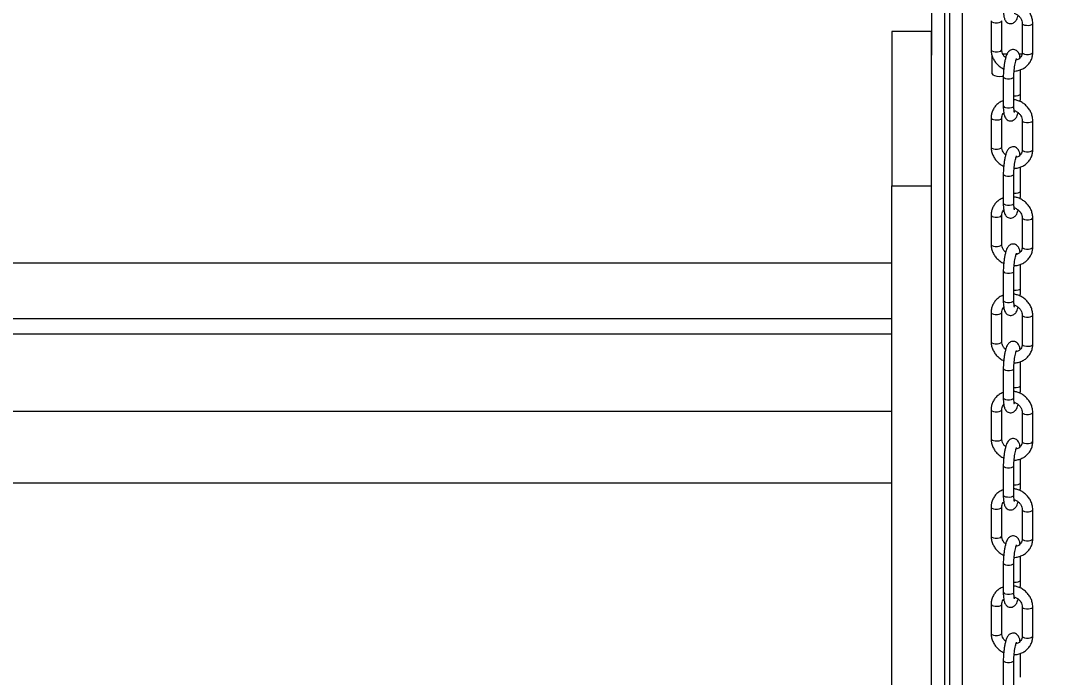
# Model space of a CAD drawing. Header units: millimetres. Extents: x -9110 to 8278, y -6387 to 5914.
# Drawn here: x -2524.1 to -2133, y -631.8 to -383.5 of the extents above; entities that cross this region are included whole.
import ezdxf

# ---------------------------------------------------------------- set-up
doc = ezdxf.new("R2010")
doc.units = ezdxf.units.MM
for name, color, linetype in [('DIKOM_ОБЪЕКТ', 7, 'Continuous'), ('DIKOM_РАЗМЕР_ЗОНА', 7, 'Continuous'), ('DIKOM_РАЗМЕР_ОБЪЕКТА', 7, 'Continuous')]:
    doc.layers.add(name, color=color, linetype=linetype)
doc.styles.add('style1', font='arial.ttf', dxfattribs={"width": 0.8})
doc.dimstyles.new('1-50', dxfattribs={"dimtxt": 300, "dimasz": 200, "dimexe": 100, "dimexo": 0, "dimgap": 100, "dimtad": 1, "dimtxsty": 'style1', "dimcen": 200, "dimclrd": 7, "dimclre": 7, "dimclrt": 7, "dimadec": 1, "dimazin": 2, "dimtfac": 1, "dimtmove": 0, "dimatfit": 2, "dimfxl": 0, "dimlwd": 25, "dimlwe": 18, "dimarcsym": 0})

# ---------------------------------------------------------------- blocks, each defined once
blk = doc.blocks.new('*D9')
at = {"layer": 'Defpoints', "color": 0, "transparency": 16777216}
for p in [(-2194.75, 3914.39), (-7206.95, -3406.45), (-367.75, -3406.45)]:
    blk.add_point(p, dxfattribs=at)
at = {"layer": 'DIKOM_РАЗМЕР_ОБЪЕКТА', "color": 7, "lineweight": 18, "transparency": 16777216}
for p, q in [((-2194.75, 3914.39), (-7306.95, 3914.39)), ((-367.75, -3406.45), (-7306.95, -3406.45))]:
    blk.add_line(p, q, dxfattribs=at)
at = {"layer": 'DIKOM_РАЗМЕР_ОБЪЕКТА', "color": 7, "lineweight": 25, "transparency": 16777216}
blk.add_line((-7206.95, 3714.39), (-7206.95, -3206.45), dxfattribs=at)
at = {"layer": 'DIKOM_РАЗМЕР_ОБЪЕКТА', "color": 7, "transparency": 16777216}
for points in [[(-7240.28, 3714.39), (-7173.61, 3714.39), (-7206.95, 3914.39)], [(-7240.28, -3206.45), (-7173.61, -3206.45), (-7206.95, -3406.45)]]:
    blk.add_solid(points, dxfattribs=at)
at = {"layer": 'DIKOM_РАЗМЕР_ОБЪЕКТА', "color": 7, "transparency": 16777216, "insert": (-7460.22, 292.26), "char_height": 300, "attachment_point": 5, "rotation": 90, "style": 'style1'}
blk.add_mtext('7300', dxfattribs=at)
blk = doc.blocks.new('*D10')
at = {"layer": 'Defpoints', "color": 0, "transparency": 16777216}
for p in [(-3851.31, 5914.39), (-8660.16, -5406.45), (-497.85, -5406.45)]:
    blk.add_point(p, dxfattribs=at)
at = {"layer": 'DIKOM_РАЗМЕР_ЗОНА', "color": 7, "lineweight": 18, "transparency": 16777216}
for p, q in [((-3851.31, 5914.39), (-8760.16, 5914.39)), ((-497.85, -5406.45), (-8760.16, -5406.45))]:
    blk.add_line(p, q, dxfattribs=at)
at = {"layer": 'DIKOM_РАЗМЕР_ЗОНА', "color": 7, "lineweight": 25, "transparency": 16777216}
blk.add_line((-8660.16, 5714.39), (-8660.16, -5206.45), dxfattribs=at)
at = {"layer": 'DIKOM_РАЗМЕР_ЗОНА', "color": 7, "transparency": 16777216}
for points in [[(-8693.49, 5714.39), (-8626.83, 5714.39), (-8660.16, 5914.39)], [(-8693.49, -5206.45), (-8626.83, -5206.45), (-8660.16, -5406.45)]]:
    blk.add_solid(points, dxfattribs=at)
at = {"layer": 'DIKOM_РАЗМЕР_ЗОНА', "color": 7, "transparency": 16777216, "insert": (-8913.43, 268.46), "char_height": 300, "attachment_point": 5, "rotation": 90, "style": 'style1'}
blk.add_mtext('11300', dxfattribs=at)
blk = doc.blocks.new('*D11')
at = {"layer": 'Defpoints', "color": 0, "transparency": 16777216}
for p in [(-6509.94, 303.97), (6278.2, -1263.03), (6278.2, -4309.96)]:
    blk.add_point(p, dxfattribs=at)
at = {"layer": 'DIKOM_РАЗМЕР_ОБЪЕКТА', "color": 7, "lineweight": 18, "transparency": 16777216}
for p, q in [((-6509.94, 303.97), (-6509.94, -4409.96)), ((6278.2, -1263.03), (6278.2, -4409.96))]:
    blk.add_line(p, q, dxfattribs=at)
at = {"layer": 'DIKOM_РАЗМЕР_ОБЪЕКТА', "color": 7, "lineweight": 25, "transparency": 16777216}
blk.add_line((-6309.94, -4309.96), (6078.2, -4309.96), dxfattribs=at)
at = {"layer": 'DIKOM_РАЗМЕР_ОБЪЕКТА', "color": 7, "transparency": 16777216}
for points in [[(-6309.94, -4276.63), (-6309.94, -4343.29), (-6509.94, -4309.96)], [(6078.2, -4276.63), (6078.2, -4343.29), (6278.2, -4309.96)]]:
    blk.add_solid(points, dxfattribs=at)
at = {"layer": 'DIKOM_РАЗМЕР_ОБЪЕКТА', "color": 7, "transparency": 16777216, "insert": (-27.26, -4056.79), "char_height": 300, "attachment_point": 5, "style": 'style1'}
blk.add_mtext('12800', dxfattribs=at)

msp = doc.modelspace()

# ---------------------------------------------------------------- linework, layer by layer
at = {"layer": 'DIKOM_ОБЪЕКТ', "color": 7, "linetype": 'Continuous', "lineweight": 15}
for p, q in [((-2173.084, 1853.969), (-2173.084, -1346.032)), ((-2168.084, -1346.032), (-2168.084, 1853.969)), ((-2179.816, 3.968), (-2179.816, -396.52)), ((-2174.816, -1746.032), (-2174.816, 3.968)), ((-2157.294, -383.452), (-2157.294, -394.488)), ((-2153.294, -394.488), (-2153.294, -383.452)), ((-2145.562, -384.442), (-2145.562, -395.478)), ((-2141.562, -395.478), (-2141.562, -384.442)), ((-2179.816, -387.482), (-2194.816, -387.482)), ((-2194.816, -387.482), (-2194.816, -445.853)), ((-2179.816, -445.853), (-2179.816, -387.482)), ((-2153.339, -394.653), (-2153.294, -394.488)), ((-2156.984, -396.498), (-2156.984, -403.457)), ((-2153.084, -396.032), (-2151.284, -396.032)), ((-2146.691, -396.032), (-2145.606, -396.032)), ((-2146.167, -411.073), (-2146.167, -401.997)), ((-2152.689, -404.644), (-2152.689, -415.68)), ((-2148.688, -415.68), (-2148.688, -404.644)), ((-2157.294, -420.239), (-2157.294, -431.275)), ((-2153.294, -431.275), (-2153.294, -420.239)), ((-2145.562, -421.229), (-2145.562, -432.265)), ((-2141.562, -432.265), (-2141.562, -421.229)), ((-2153.339, -431.44), (-2153.294, -431.275)), ((-2152.689, -441.431), (-2152.689, -452.467)), ((-2148.688, -452.467), (-2148.688, -441.431)), ((-2146.167, -447.86), (-2146.167, -438.784)), ((-2194.816, -445.853), (-2179.816, -445.853)), ((-2194.816, -849.617), (-2194.816, -445.853)), ((-2179.816, -849.617), (-2179.816, -445.853)), ((-2157.294, -457.026), (-2157.294, -468.062)), ((-2153.294, -468.062), (-2153.294, -457.026)), ((-2145.562, -458.016), (-2145.562, -469.052)), ((-2141.562, -469.052), (-2141.562, -458.016)), ((-2153.339, -468.227), (-2153.294, -468.062)), ((-2857.125, -475.032), (-2194.816, -475.032)), ((-2146.167, -484.647), (-2146.167, -475.57)), ((-2152.689, -478.218), (-2152.689, -489.254)), ((-2148.688, -489.254), (-2148.688, -478.218)), ((-2846.015, -496.032), (-2194.816, -496.032)), ((-2157.294, -493.812), (-2157.294, -504.848)), ((-2153.294, -504.848), (-2153.294, -493.812)), ((-2145.562, -494.802), (-2145.562, -505.838)), ((-2141.562, -505.838), (-2141.562, -494.802)), ((-2194.816, -502.032), (-2821.248, -502.032)), ((-2153.339, -505.013), (-2153.294, -504.848)), ((-2152.689, -515.004), (-2152.689, -526.04)), ((-2148.688, -526.04), (-2148.688, -515.004)), ((-2146.167, -521.433), (-2146.167, -512.357)), ((-2194.816, -531.249), (-2827.248, -531.249)), ((-2157.294, -530.599), (-2157.294, -541.635)), ((-2153.294, -541.635), (-2153.294, -530.599)), ((-2145.562, -531.589), (-2145.562, -542.625)), ((-2141.562, -542.625), (-2141.562, -531.589)), ((-2153.339, -541.8), (-2153.294, -541.635)), ((-2146.167, -558.22), (-2146.167, -549.144)), ((-2152.689, -551.791), (-2152.689, -562.827)), ((-2148.688, -562.827), (-2148.688, -551.791)), ((-2827.248, -558.249), (-2194.816, -558.249)), ((-2157.294, -567.386), (-2157.294, -578.422)), ((-2153.294, -578.422), (-2153.294, -567.386)), ((-2145.562, -568.376), (-2145.562, -579.412)), ((-2141.562, -579.412), (-2141.562, -568.376)), ((-2153.339, -578.587), (-2153.294, -578.422)), ((-2146.167, -595.007), (-2146.167, -585.93)), ((-2152.689, -588.578), (-2152.689, -599.614)), ((-2148.688, -599.614), (-2148.688, -588.578)), ((-2157.294, -604.173), (-2157.294, -615.209)), ((-2153.294, -615.209), (-2153.294, -604.173)), ((-2145.562, -605.163), (-2145.562, -616.199)), ((-2141.562, -616.199), (-2141.562, -605.163)), ((-2153.339, -615.374), (-2153.294, -615.209)), ((-2152.689, -625.364), (-2152.689, -636.4)), ((-2148.688, -636.4), (-2148.688, -625.364)), ((-2146.167, -631.793), (-2146.167, -622.717))]:
    msp.add_line(p, q, dxfattribs=at)
at = {"layer": 'DIKOM_ОБЪЕКТ', "color": 7, "linetype": 'Continuous', "lineweight": 15, "flags": 128}
for points in [[(-2157.294, -383.452), (-2157.262, -383.594), (-2156.974, -383.879), (-2156.43, -384.099), (-2155.714, -384.22), (-2154.934, -384.225), (-2154.209, -384.112), (-2153.649, -383.899), (-2153.339, -383.617), (-2153.294, -383.462)], [(-2145.562, -384.449), (-2145.529, -384.584), (-2145.242, -384.869), (-2144.698, -385.089), (-2143.982, -385.21), (-2143.202, -385.215), (-2142.476, -385.102), (-2141.916, -384.889), (-2141.607, -384.607), (-2141.562, -384.443)], [(-2157.294, -394.488), (-2157.262, -394.63), (-2156.974, -394.915), (-2156.43, -395.135), (-2155.714, -395.256), (-2154.934, -395.261), (-2154.209, -395.148), (-2153.649, -394.935), (-2153.339, -394.653)], [(-2145.562, -395.478), (-2145.529, -395.62), (-2145.242, -395.905), (-2144.698, -396.125), (-2143.982, -396.246), (-2143.202, -396.251), (-2142.476, -396.138), (-2141.916, -395.925), (-2141.607, -395.643), (-2141.562, -395.478)], [(-2156.984, -403.457), (-2156.959, -403.593), (-2156.647, -403.945), (-2156.015, -404.238), (-2155.138, -404.437), (-2154.121, -404.517), (-2153.088, -404.47), (-2152.657, -404.409)], [(-2152.689, -404.644), (-2152.656, -404.786), (-2152.368, -405.071), (-2151.825, -405.291), (-2151.109, -405.412)], [(-2151.109, -405.412), (-2150.328, -405.417), (-2149.603, -405.304), (-2149.043, -405.091), (-2148.733, -404.809), (-2148.688, -404.643)], [(-2148.688, -411.831), (-2148.588, -411.841), (-2147.807, -411.846), (-2147.082, -411.733), (-2146.522, -411.519), (-2146.212, -411.238), (-2146.167, -411.073)], [(-2152.689, -415.68), (-2152.656, -415.822), (-2152.368, -416.107), (-2151.825, -416.327), (-2151.109, -416.448), (-2150.328, -416.453), (-2149.603, -416.34), (-2149.043, -416.127), (-2148.733, -415.845), (-2148.688, -415.68)], [(-2157.294, -420.239), (-2157.262, -420.381), (-2156.974, -420.665), (-2156.43, -420.885), (-2155.714, -421.007), (-2154.934, -421.012), (-2154.209, -420.899), (-2153.649, -420.685), (-2153.339, -420.404), (-2153.294, -420.249)], [(-2145.562, -421.235), (-2145.529, -421.37), (-2145.242, -421.655), (-2144.698, -421.875), (-2143.982, -421.997), (-2143.202, -422.002), (-2142.476, -421.889), (-2141.916, -421.675), (-2141.607, -421.394), (-2141.562, -421.229)], [(-2157.294, -431.275), (-2157.262, -431.417), (-2156.974, -431.701), (-2156.43, -431.921), (-2155.714, -432.043), (-2154.934, -432.048), (-2154.209, -431.935), (-2153.649, -431.721), (-2153.339, -431.44)], [(-2145.562, -432.265), (-2145.529, -432.406), (-2145.242, -432.691), (-2144.698, -432.911), (-2143.982, -433.033), (-2143.202, -433.038), (-2142.476, -432.925), (-2141.916, -432.711), (-2141.607, -432.43), (-2141.562, -432.265)], [(-2152.689, -441.431), (-2152.656, -441.572), (-2152.368, -441.857), (-2151.825, -442.077), (-2151.109, -442.199)], [(-2151.109, -442.199), (-2150.328, -442.204), (-2149.603, -442.091), (-2149.043, -441.877), (-2148.733, -441.596), (-2148.688, -441.43)], [(-2148.688, -448.618), (-2148.588, -448.628), (-2147.807, -448.632), (-2147.082, -448.519), (-2146.522, -448.306), (-2146.212, -448.025), (-2146.167, -447.86)], [(-2152.689, -452.467), (-2152.656, -452.608), (-2152.368, -452.893), (-2151.825, -453.113), (-2151.109, -453.235), (-2150.328, -453.24), (-2149.603, -453.127), (-2149.043, -452.913), (-2148.733, -452.632), (-2148.688, -452.467)], [(-2157.294, -457.026), (-2157.262, -457.167), (-2156.974, -457.452), (-2156.43, -457.672), (-2155.714, -457.794), (-2154.934, -457.798), (-2154.209, -457.685), (-2153.649, -457.472), (-2153.339, -457.191), (-2153.294, -457.036)], [(-2145.562, -458.022), (-2145.529, -458.157), (-2145.242, -458.442), (-2144.698, -458.662), (-2143.982, -458.784), (-2143.202, -458.788), (-2142.476, -458.675), (-2141.916, -458.462), (-2141.607, -458.181), (-2141.562, -458.016)], [(-2157.294, -468.062), (-2157.262, -468.203), (-2156.974, -468.488), (-2156.43, -468.708), (-2155.714, -468.83), (-2154.934, -468.834), (-2154.209, -468.721), (-2153.649, -468.508), (-2153.339, -468.227)], [(-2145.562, -469.052), (-2145.529, -469.193), (-2145.242, -469.478), (-2144.698, -469.698), (-2143.982, -469.82), (-2143.202, -469.824), (-2142.476, -469.711), (-2141.916, -469.498), (-2141.607, -469.217), (-2141.562, -469.052)], [(-2152.689, -478.217), (-2152.656, -478.359), (-2152.368, -478.644), (-2151.825, -478.864), (-2151.109, -478.986)], [(-2151.109, -478.986), (-2150.328, -478.99), (-2149.603, -478.877), (-2149.043, -478.664), (-2148.733, -478.383), (-2148.688, -478.216)], [(-2148.688, -485.405), (-2148.588, -485.414), (-2147.807, -485.419), (-2147.082, -485.306), (-2146.522, -485.093), (-2146.212, -484.811), (-2146.167, -484.647)], [(-2152.689, -489.254), (-2152.656, -489.395), (-2152.368, -489.68), (-2151.825, -489.9), (-2151.109, -490.022), (-2150.328, -490.026), (-2149.603, -489.913), (-2149.043, -489.7), (-2148.733, -489.419), (-2148.688, -489.254)], [(-2157.294, -493.813), (-2157.262, -493.954), (-2156.974, -494.239), (-2156.43, -494.459), (-2155.714, -494.58), (-2154.934, -494.585), (-2154.209, -494.472), (-2153.649, -494.259), (-2153.339, -493.977), (-2153.294, -493.822)], [(-2145.562, -494.809), (-2145.529, -494.944), (-2145.242, -495.229), (-2144.698, -495.449), (-2143.982, -495.57), (-2143.202, -495.575), (-2142.476, -495.462), (-2141.916, -495.249), (-2141.607, -494.967), (-2141.562, -494.803)], [(-2157.294, -504.848), (-2157.262, -504.99), (-2156.974, -505.275), (-2156.43, -505.495), (-2155.714, -505.616), (-2154.934, -505.621), (-2154.209, -505.508), (-2153.649, -505.295), (-2153.339, -505.013)], [(-2145.562, -505.838), (-2145.529, -505.98), (-2145.242, -506.265), (-2144.698, -506.485), (-2143.982, -506.606), (-2143.202, -506.611), (-2142.476, -506.498), (-2141.916, -506.285), (-2141.607, -506.003), (-2141.562, -505.838)], [(-2152.689, -515.004), (-2152.656, -515.146), (-2152.368, -515.431), (-2151.825, -515.651), (-2151.109, -515.772)], [(-2151.109, -515.772), (-2150.328, -515.777), (-2149.603, -515.664), (-2149.043, -515.451), (-2148.733, -515.169), (-2148.688, -515.003)], [(-2148.688, -522.191), (-2148.588, -522.201), (-2147.807, -522.206), (-2147.082, -522.093), (-2146.522, -521.879), (-2146.212, -521.598), (-2146.167, -521.433)], [(-2152.689, -526.04), (-2152.656, -526.182), (-2152.368, -526.467), (-2151.825, -526.687), (-2151.109, -526.808), (-2150.328, -526.813), (-2149.603, -526.7), (-2149.043, -526.487), (-2148.733, -526.205), (-2148.688, -526.04)], [(-2157.294, -530.599), (-2157.262, -530.741), (-2156.974, -531.025), (-2156.43, -531.245), (-2155.714, -531.367), (-2154.934, -531.372), (-2154.209, -531.259), (-2153.649, -531.045), (-2153.339, -530.764), (-2153.294, -530.609)], [(-2145.562, -531.595), (-2145.529, -531.731), (-2145.242, -532.015), (-2144.698, -532.235), (-2143.982, -532.357), (-2143.202, -532.362), (-2142.476, -532.249), (-2141.916, -532.035), (-2141.607, -531.754), (-2141.562, -531.589)], [(-2157.294, -541.635), (-2157.262, -541.777), (-2156.974, -542.061), (-2156.43, -542.281), (-2155.714, -542.403), (-2154.934, -542.408), (-2154.209, -542.295), (-2153.649, -542.081), (-2153.339, -541.8)], [(-2145.562, -542.625), (-2145.529, -542.767), (-2145.242, -543.051), (-2144.698, -543.271), (-2143.982, -543.393), (-2143.202, -543.398), (-2142.476, -543.285), (-2141.916, -543.071), (-2141.607, -542.79), (-2141.562, -542.625)], [(-2152.689, -551.791), (-2152.656, -551.933), (-2152.368, -552.217), (-2151.825, -552.437), (-2151.109, -552.559)], [(-2151.109, -552.559), (-2150.328, -552.564), (-2149.603, -552.451), (-2149.043, -552.237), (-2148.733, -551.956), (-2148.688, -551.79)], [(-2148.688, -558.978), (-2148.588, -558.988), (-2147.807, -558.992), (-2147.082, -558.88), (-2146.522, -558.666), (-2146.212, -558.385), (-2146.167, -558.22)], [(-2152.689, -562.827), (-2152.656, -562.969), (-2152.368, -563.253), (-2151.825, -563.473), (-2151.109, -563.595), (-2150.328, -563.6), (-2149.603, -563.487), (-2149.043, -563.273), (-2148.733, -562.992), (-2148.688, -562.827)], [(-2157.294, -567.386), (-2157.262, -567.527), (-2156.974, -567.812), (-2156.43, -568.032), (-2155.714, -568.154), (-2154.934, -568.158), (-2154.209, -568.045), (-2153.649, -567.832), (-2153.339, -567.551), (-2153.294, -567.396)], [(-2145.562, -568.382), (-2145.529, -568.517), (-2145.242, -568.802), (-2144.698, -569.022), (-2143.982, -569.144), (-2143.202, -569.148), (-2142.476, -569.035), (-2141.916, -568.822), (-2141.607, -568.541), (-2141.562, -568.376)], [(-2157.294, -578.422), (-2157.262, -578.563), (-2156.974, -578.848), (-2156.43, -579.068), (-2155.714, -579.19), (-2154.934, -579.194), (-2154.209, -579.081), (-2153.649, -578.868), (-2153.339, -578.587)], [(-2145.562, -579.412), (-2145.529, -579.553), (-2145.242, -579.838), (-2144.698, -580.058), (-2143.982, -580.18), (-2143.202, -580.184), (-2142.476, -580.071), (-2141.916, -579.858), (-2141.607, -579.577), (-2141.562, -579.412)], [(-2152.689, -588.577), (-2152.656, -588.719), (-2152.368, -589.004), (-2151.825, -589.224), (-2151.109, -589.346)], [(-2151.109, -589.346), (-2150.328, -589.35), (-2149.603, -589.237), (-2149.043, -589.024), (-2148.733, -588.743), (-2148.688, -588.577)], [(-2148.688, -595.765), (-2148.588, -595.774), (-2147.807, -595.779), (-2147.082, -595.666), (-2146.522, -595.453), (-2146.212, -595.172), (-2146.167, -595.007)], [(-2152.689, -599.614), (-2152.656, -599.755), (-2152.368, -600.04), (-2151.825, -600.26), (-2151.109, -600.382), (-2150.328, -600.386), (-2149.603, -600.273), (-2149.043, -600.06), (-2148.733, -599.779), (-2148.688, -599.614)], [(-2157.294, -604.173), (-2157.262, -604.314), (-2156.974, -604.599), (-2156.43, -604.819), (-2155.714, -604.94), (-2154.934, -604.945), (-2154.209, -604.832), (-2153.649, -604.619), (-2153.339, -604.338), (-2153.294, -604.182)], [(-2145.562, -605.169), (-2145.529, -605.304), (-2145.242, -605.589), (-2144.698, -605.809), (-2143.982, -605.93), (-2143.202, -605.935), (-2142.476, -605.822), (-2141.916, -605.609), (-2141.607, -605.327), (-2141.562, -605.163)], [(-2157.294, -615.209), (-2157.262, -615.35), (-2156.974, -615.635), (-2156.43, -615.855), (-2155.714, -615.976), (-2154.934, -615.981), (-2154.209, -615.868), (-2153.649, -615.655), (-2153.339, -615.374)], [(-2145.562, -616.199), (-2145.529, -616.34), (-2145.242, -616.625), (-2144.698, -616.845), (-2143.982, -616.966), (-2143.202, -616.971), (-2142.476, -616.858), (-2141.916, -616.645), (-2141.607, -616.364), (-2141.562, -616.199)], [(-2152.689, -625.364), (-2152.656, -625.506), (-2152.368, -625.791), (-2151.825, -626.011), (-2151.109, -626.132)], [(-2151.109, -626.132), (-2150.328, -626.137), (-2149.603, -626.024), (-2149.043, -625.811), (-2148.733, -625.529), (-2148.688, -625.363)]]:
    msp.add_lwpolyline(points, dxfattribs=at)
at = {"layer": 'DIKOM_ОБЪЕКТ', "color": 7, "linetype": 'Continuous', "lineweight": 15}
for points, knots in [([(-2152.689, -378.894), (-2152.687, -379.13), (-2152.681, -379.827), (-2152.613, -380.899), (-2152.443, -382.059), (-2152.19, -382.938), (-2151.751, -383.687), (-2151.198, -384.214), (-2150.477, -384.547), (-2149.67, -384.604), (-2148.938, -384.387), (-2148.369, -384.002), (-2147.941, -383.528), (-2147.578, -382.923), (-2147.295, -382.278), (-2147.137, -381.715), (-2147.076, -381.499)], [0, 0, 0, 0, 0.0511991, 0.1511701, 0.2551535, 0.3725125, 0.4398037, 0.4978012, 0.5566978, 0.6164465, 0.6741854, 0.7273052, 0.7829545, 0.8492763, 0.9423729, 1, 1, 1, 1]), ([(-2141.562, -384.442), (-2141.574, -384.137), (-2141.604, -383.333), (-2141.914, -382.041), (-2142.547, -380.636), (-2143.455, -379.356), (-2144.6, -378.251), (-2145.942, -377.376), (-2147.324, -376.77), (-2148.268, -376.603), (-2148.688, -376.529)], [0, 0, 0, 0, 0.0814883, 0.2145454, 0.3482083, 0.4827276, 0.6180518, 0.7540225, 0.8904674, 1, 1, 1, 1]), ([(-2148.596, -380.63), (-2148.584, -380.632), (-2148.217, -380.706), (-2147.539, -381.091), (-2146.673, -381.764), (-2146.03, -382.622), (-2145.632, -383.545), (-2145.585, -384.148), (-2145.562, -384.442)], [0, 0, 0, 0, 0.0071447, 0.2083791, 0.4083809, 0.6080314, 0.8083635, 1, 1, 1, 1]), ([(-2157.294, -394.488), (-2157.282, -394.794), (-2157.252, -395.597), (-2156.942, -396.89), (-2156.308, -398.294), (-2155.403, -399.579), (-2154.25, -400.665), (-2153.269, -401.372), (-2152.654, -401.619), (-2152.532, -401.668)], [0, 0, 0, 0, 0.1034991, 0.2724588, 0.4422012, 0.6130312, 0.7848833, 0.9575588, 1, 1, 1, 1]), ([(-2151.78, -397.432), (-2151.906, -397.336), (-2152.324, -397.02), (-2152.82, -396.303), (-2153.226, -395.387), (-2153.272, -394.784), (-2153.294, -394.488)], [0, 0, 0, 0, 0.127462, 0.4219126, 0.7173686, 1, 1, 1, 1]), ([(-2146.344, -397.475), (-2146.369, -397.296), (-2146.451, -396.683), (-2146.669, -395.997), (-2147.104, -395.243), (-2147.659, -394.717), (-2148.379, -394.383), (-2149.187, -394.327), (-2149.918, -394.544), (-2150.487, -394.929), (-2150.914, -395.403), (-2151.28, -396.004), (-2151.611, -396.799), (-2151.933, -397.887), (-2152.212, -399.193), (-2152.433, -400.631), (-2152.589, -402.104), (-2152.674, -403.465), (-2152.684, -404.286), (-2152.689, -404.644)], [0, 0, 0, 0, 0.0370185, 0.126519, 0.1778364, 0.2220518, 0.2669796, 0.3125338, 0.3565663, 0.3970907, 0.4395299, 0.4900985, 0.5610893, 0.6378499, 0.717997, 0.7939587, 0.8684638, 0.9426268, 1, 1, 1, 1]), ([(-2148.688, -404.644), (-2148.687, -404.438), (-2148.682, -403.84), (-2148.627, -402.769), (-2148.507, -401.484), (-2148.334, -400.259), (-2148.127, -399.188), (-2147.911, -398.385), (-2147.756, -397.932), (-2147.65, -397.748), (-2147.674, -397.78), (-2147.677, -397.785)], [0, 0, 0, 0, 0.0749025, 0.2172313, 0.360879, 0.5045803, 0.6463809, 0.7839325, 0.8937973, 0.9849872, 1, 1, 1, 1]), ([(-2148.592, -402.493), (-2148.486, -402.496), (-2147.853, -402.518), (-2146.721, -402.258), (-2145.281, -401.705), (-2144.013, -400.852), (-2142.968, -399.772), (-2142.187, -398.504), (-2141.705, -397.125), (-2141.567, -396.093), (-2141.563, -395.55), (-2141.562, -395.478)], [0, 0, 0, 0, 0.0279983, 0.1673502, 0.306142, 0.444008, 0.5808306, 0.7166261, 0.8517649, 0.980558, 1, 1, 1, 1]), ([(-2145.562, -395.478), (-2145.567, -395.613), (-2145.585, -396.067), (-2145.807, -396.793), (-2146.345, -397.557), (-2147.053, -398.122), (-2147.649, -398.293), (-2147.896, -398.365)], [0, 0, 0, 0, 0.0992828, 0.3361615, 0.5794512, 0.825534, 1, 1, 1, 1]), ([(-2152.689, -413.72), (-2152.981, -413.826), (-2153.755, -414.106), (-2154.84, -414.872), (-2155.889, -415.943), (-2156.669, -417.214), (-2157.151, -418.592), (-2157.289, -419.625), (-2157.293, -420.168), (-2157.294, -420.239)], [0, 0, 0, 0, 0.1076264, 0.2849391, 0.4608939, 0.6355444, 0.8093521, 0.9749951, 1, 1, 1, 1]), ([(-2141.562, -421.229), (-2141.574, -420.924), (-2141.604, -420.12), (-2141.914, -418.828), (-2142.547, -417.422), (-2143.455, -416.143), (-2144.6, -415.037), (-2145.942, -414.163), (-2147.324, -413.556), (-2148.268, -413.39), (-2148.688, -413.316)], [0, 0, 0, 0, 0.0814883, 0.2145454, 0.3482084, 0.4827267, 0.6180518, 0.7540225, 0.8904674, 1, 1, 1, 1]), ([(-2146.324, -414.05), (-2146.308, -413.903), (-2146.238, -413.275), (-2146.184, -412.251), (-2146.172, -411.431), (-2146.167, -411.073)], [0, 0, 0, 0, 0.1462674, 0.6276513, 1, 1, 1, 1]), ([(-2153.294, -420.239), (-2153.289, -420.105), (-2153.27, -419.651), (-2153.068, -418.938), (-2152.694, -418.471), (-2152.512, -418.242)], [0, 0, 0, 0, 0.1765925, 0.5979247, 1, 1, 1, 1]), ([(-2152.689, -415.68), (-2152.687, -415.916), (-2152.681, -416.614), (-2152.613, -417.686), (-2152.443, -418.845), (-2152.19, -419.724), (-2151.751, -420.474), (-2151.198, -421.001), (-2150.477, -421.334), (-2149.67, -421.391), (-2148.938, -421.174), (-2148.369, -420.788), (-2147.941, -420.315), (-2147.578, -419.71), (-2147.295, -419.065), (-2147.137, -418.501), (-2147.076, -418.286)], [0, 0, 0, 0, 0.0511991, 0.1511701, 0.2551535, 0.3725126, 0.4398037, 0.4978012, 0.5566978, 0.6164465, 0.6741851, 0.7273052, 0.7829545, 0.8492763, 0.9423729, 1, 1, 1, 1]), ([(-2148.46, -418.173), (-2148.459, -418.174), (-2148.444, -418.203), (-2148.498, -418.071), (-2148.563, -417.736), (-2148.644, -417.094), (-2148.683, -416.369), (-2148.687, -415.853), (-2148.688, -415.68)], [0, 0, 0, 0, 0.0094168, 0.1656486, 0.3651264, 0.6008843, 0.8659287, 1, 1, 1, 1]), ([(-2148.596, -417.416), (-2148.584, -417.419), (-2148.217, -417.492), (-2147.539, -417.877), (-2146.673, -418.55), (-2146.03, -419.408), (-2145.632, -420.331), (-2145.585, -420.934), (-2145.562, -421.229)], [0, 0, 0, 0, 0.0071447, 0.2083791, 0.4083809, 0.6080314, 0.8083635, 1, 1, 1, 1]), ([(-2157.294, -431.275), (-2157.282, -431.58), (-2157.252, -432.384), (-2156.942, -433.676), (-2156.308, -435.081), (-2155.403, -436.365), (-2154.25, -437.452), (-2153.269, -438.159), (-2152.654, -438.406), (-2152.532, -438.454)], [0, 0, 0, 0, 0.1034856, 0.2724595, 0.4422026, 0.6130328, 0.7848863, 0.9575606, 1, 1, 1, 1]), ([(-2151.78, -434.219), (-2151.906, -434.123), (-2152.324, -433.807), (-2152.82, -433.09), (-2153.226, -432.174), (-2153.272, -431.57), (-2153.294, -431.275)], [0, 0, 0, 0, 0.1274618, 0.4219135, 0.717369, 1, 1, 1, 1]), ([(-2146.344, -434.262), (-2146.369, -434.083), (-2146.451, -433.47), (-2146.669, -432.784), (-2147.104, -432.03), (-2147.659, -431.503), (-2148.379, -431.17), (-2149.186, -431.114), (-2149.918, -431.33), (-2150.487, -431.716), (-2150.914, -432.19), (-2151.28, -432.791), (-2151.611, -433.586), (-2151.933, -434.673), (-2152.212, -435.979), (-2152.433, -437.418), (-2152.589, -438.89), (-2152.674, -440.252), (-2152.684, -441.073), (-2152.689, -441.431)], [0, 0, 0, 0, 0.037019, 0.1265192, 0.1778366, 0.2220524, 0.26698, 0.3125454, 0.356566, 0.3970904, 0.4395296, 0.4900985, 0.561089, 0.6378497, 0.7179972, 0.7939586, 0.8684633, 0.9426264, 1, 1, 1, 1]), ([(-2148.592, -439.28), (-2148.486, -439.283), (-2147.853, -439.305), (-2146.721, -439.044), (-2145.281, -438.492), (-2144.013, -437.639), (-2142.968, -436.559), (-2142.187, -435.291), (-2141.705, -433.912), (-2141.567, -432.879), (-2141.563, -432.336), (-2141.562, -432.265)], [0, 0, 0, 0, 0.0279983, 0.1673504, 0.3061425, 0.4440202, 0.5808298, 0.7166253, 0.8517655, 0.980558, 1, 1, 1, 1]), ([(-2145.562, -432.265), (-2145.567, -432.399), (-2145.585, -432.853), (-2145.807, -433.58), (-2146.345, -434.344), (-2147.053, -434.908), (-2147.649, -435.08), (-2147.896, -435.151)], [0, 0, 0, 0, 0.0992828, 0.3361627, 0.5794523, 0.8255344, 1, 1, 1, 1]), ([(-2148.688, -441.431), (-2148.687, -441.225), (-2148.682, -440.627), (-2148.627, -439.555), (-2148.507, -438.271), (-2148.334, -437.045), (-2148.127, -435.974), (-2147.911, -435.172), (-2147.756, -434.719), (-2147.65, -434.535), (-2147.674, -434.567), (-2147.677, -434.572)], [0, 0, 0, 0, 0.0749018, 0.2172314, 0.3608792, 0.5045813, 0.6463806, 0.7839322, 0.8937974, 0.9849872, 1, 1, 1, 1]), ([(-2146.324, -450.837), (-2146.308, -450.69), (-2146.238, -450.061), (-2146.184, -449.038), (-2146.172, -448.218), (-2146.167, -447.86)], [0, 0, 0, 0, 0.1462701, 0.6276552, 1, 1, 1, 1]), ([(-2152.689, -450.507), (-2152.981, -450.613), (-2153.755, -450.892), (-2154.839, -451.659), (-2155.889, -452.73), (-2156.669, -454.001), (-2157.151, -455.379), (-2157.289, -456.411), (-2157.293, -456.955), (-2157.294, -457.026)], [0, 0, 0, 0, 0.1076118, 0.2849404, 0.4608942, 0.6355444, 0.8093517, 0.9749951, 1, 1, 1, 1]), ([(-2152.689, -452.467), (-2152.687, -452.703), (-2152.681, -453.4), (-2152.613, -454.472), (-2152.443, -455.632), (-2152.19, -456.511), (-2151.751, -457.26), (-2151.198, -457.788), (-2150.477, -458.121), (-2149.67, -458.177), (-2148.938, -457.961), (-2148.369, -457.575), (-2147.942, -457.102), (-2147.578, -456.496), (-2147.296, -455.852), (-2147.137, -455.288), (-2147.076, -455.072)], [0, 0, 0, 0, 0.0511987, 0.1511705, 0.2551533, 0.3725126, 0.4398038, 0.4978013, 0.5566979, 0.6164466, 0.6741852, 0.7273051, 0.7829544, 0.8492528, 0.9423726, 1, 1, 1, 1]), ([(-2141.562, -458.016), (-2141.574, -457.71), (-2141.604, -456.907), (-2141.914, -455.615), (-2142.547, -454.209), (-2143.455, -452.929), (-2144.6, -451.824), (-2145.942, -450.949), (-2147.324, -450.343), (-2148.268, -450.177), (-2148.688, -450.102)], [0, 0, 0, 0, 0.0814888, 0.2145459, 0.3482087, 0.4827275, 0.6180521, 0.7540227, 0.8904674, 1, 1, 1, 1]), ([(-2148.46, -454.959), (-2148.459, -454.961), (-2148.444, -454.99), (-2148.498, -454.858), (-2148.563, -454.522), (-2148.644, -453.88), (-2148.683, -453.155), (-2148.687, -452.64), (-2148.688, -452.467)], [0, 0, 0, 0, 0.009417, 0.1656488, 0.3651266, 0.6008843, 0.8659287, 1, 1, 1, 1]), ([(-2153.294, -457.026), (-2153.289, -456.892), (-2153.27, -456.438), (-2153.068, -455.725), (-2152.694, -455.257), (-2152.512, -455.029)], [0, 0, 0, 0, 0.1765922, 0.5979255, 1, 1, 1, 1]), ([(-2148.596, -454.203), (-2148.584, -454.206), (-2148.217, -454.279), (-2147.539, -454.664), (-2146.673, -455.337), (-2146.03, -456.195), (-2145.632, -457.118), (-2145.585, -457.721), (-2145.562, -458.016)], [0, 0, 0, 0, 0.0071443, 0.2083798, 0.4083891, 0.6080375, 0.8083665, 1, 1, 1, 1]), ([(-2157.294, -468.062), (-2157.282, -468.367), (-2157.252, -469.171), (-2156.942, -470.463), (-2156.308, -471.868), (-2155.403, -473.152), (-2154.25, -474.238), (-2153.269, -474.946), (-2152.654, -475.192), (-2152.532, -475.241)], [0, 0, 0, 0, 0.1034849, 0.2724589, 0.4422022, 0.6130325, 0.7848861, 0.9575606, 1, 1, 1, 1]), ([(-2151.78, -471.005), (-2151.906, -470.91), (-2152.324, -470.594), (-2152.82, -469.877), (-2153.226, -468.961), (-2153.272, -468.357), (-2153.294, -468.062)], [0, 0, 0, 0, 0.1274621, 0.4219142, 0.7173686, 1, 1, 1, 1]), ([(-2146.344, -471.049), (-2146.369, -470.869), (-2146.451, -470.256), (-2146.669, -469.57), (-2147.104, -468.817), (-2147.659, -468.29), (-2148.379, -467.957), (-2149.186, -467.9), (-2149.918, -468.117), (-2150.487, -468.502), (-2150.914, -468.976), (-2151.28, -469.578), (-2151.611, -470.372), (-2151.933, -471.46), (-2152.212, -472.766), (-2152.433, -474.204), (-2152.589, -475.677), (-2152.674, -477.039), (-2152.684, -477.86), (-2152.689, -478.218)], [0, 0, 0, 0, 0.037019, 0.1265201, 0.1778379, 0.2220538, 0.2669818, 0.3125476, 0.3565684, 0.3970931, 0.4395328, 0.4901018, 0.5610931, 0.6378541, 0.7180022, 0.7939645, 0.8684698, 0.9426334, 1, 1, 1, 1]), ([(-2148.592, -476.066), (-2148.486, -476.07), (-2147.853, -476.091), (-2146.721, -475.831), (-2145.281, -475.278), (-2144.013, -474.426), (-2142.968, -473.346), (-2142.187, -472.077), (-2141.705, -470.698), (-2141.567, -469.666), (-2141.563, -469.123), (-2141.562, -469.052)], [0, 0, 0, 0, 0.0279983, 0.1673504, 0.3061428, 0.4440206, 0.5808302, 0.7166258, 0.8517654, 0.9805586, 1, 1, 1, 1]), ([(-2145.562, -469.052), (-2145.567, -469.186), (-2145.585, -469.64), (-2145.807, -470.367), (-2146.345, -471.13), (-2147.053, -471.695), (-2147.649, -471.867), (-2147.896, -471.938)], [0, 0, 0, 0, 0.0992816, 0.3361617, 0.5794516, 0.8255338, 1, 1, 1, 1]), ([(-2148.688, -478.218), (-2148.687, -478.012), (-2148.682, -477.414), (-2148.627, -476.342), (-2148.507, -475.058), (-2148.334, -473.832), (-2148.127, -472.761), (-2147.911, -471.958), (-2147.756, -471.506), (-2147.65, -471.322), (-2147.674, -471.354), (-2147.677, -471.358)], [0, 0, 0, 0, 0.0748839, 0.2172163, 0.3608668, 0.504571, 0.6463737, 0.783928, 0.8937953, 0.9849869, 1, 1, 1, 1]), ([(-2146.324, -487.623), (-2146.308, -487.477), (-2146.238, -486.848), (-2146.184, -485.825), (-2146.172, -485.004), (-2146.167, -484.647)], [0, 0, 0, 0, 0.1462689, 0.627654, 1, 1, 1, 1]), ([(-2152.689, -487.294), (-2152.981, -487.399), (-2153.755, -487.679), (-2154.839, -488.445), (-2155.889, -489.517), (-2156.669, -490.787), (-2157.151, -492.166), (-2157.289, -493.198), (-2157.293, -493.741), (-2157.294, -493.812)], [0, 0, 0, 0, 0.1076118, 0.2849402, 0.4608946, 0.6355448, 0.8093517, 0.9749955, 1, 1, 1, 1]), ([(-2141.562, -494.802), (-2141.574, -494.497), (-2141.604, -493.693), (-2141.914, -492.401), (-2142.547, -490.996), (-2143.455, -489.716), (-2144.6, -488.611), (-2145.942, -487.736), (-2147.324, -487.13), (-2148.268, -486.963), (-2148.688, -486.889)], [0, 0, 0, 0, 0.0814883, 0.2145453, 0.3482075, 0.4827259, 0.6180503, 0.7540208, 0.8904634, 1, 1, 1, 1]), ([(-2153.294, -493.812), (-2153.289, -493.678), (-2153.27, -493.225), (-2153.068, -492.512), (-2152.694, -492.044), (-2152.512, -491.815)], [0, 0, 0, 0, 0.1765913, 0.5979251, 1, 1, 1, 1]), ([(-2152.689, -489.254), (-2152.687, -489.49), (-2152.681, -490.187), (-2152.613, -491.259), (-2152.443, -492.419), (-2152.19, -493.298), (-2151.751, -494.047), (-2151.198, -494.574), (-2150.477, -494.907), (-2149.67, -494.964), (-2148.938, -494.747), (-2148.369, -494.362), (-2147.942, -493.889), (-2147.578, -493.283), (-2147.295, -492.638), (-2147.137, -492.075), (-2147.076, -491.859)], [0, 0, 0, 0, 0.0511991, 0.1511709, 0.2551541, 0.3725138, 0.439805, 0.4978026, 0.5566994, 0.6164483, 0.6741871, 0.7273071, 0.7829566, 0.8492552, 0.9423517, 1, 1, 1, 1]), ([(-2148.46, -491.746), (-2148.459, -491.748), (-2148.444, -491.776), (-2148.498, -491.645), (-2148.563, -491.309), (-2148.644, -490.667), (-2148.683, -489.942), (-2148.687, -489.427), (-2148.688, -489.254)], [0, 0, 0, 0, 0.009417, 0.1656487, 0.3651267, 0.6008844, 0.865928, 1, 1, 1, 1]), ([(-2148.596, -490.99), (-2148.584, -490.992), (-2148.217, -491.066), (-2147.539, -491.451), (-2146.673, -492.124), (-2146.03, -492.982), (-2145.632, -493.905), (-2145.585, -494.508), (-2145.562, -494.802)], [0, 0, 0, 0, 0.0071443, 0.2083799, 0.4083893, 0.6080373, 0.8083664, 1, 1, 1, 1]), ([(-2157.294, -504.848), (-2157.282, -505.154), (-2157.252, -505.958), (-2156.942, -507.25), (-2156.308, -508.654), (-2155.403, -509.939), (-2154.25, -511.025), (-2153.269, -511.732), (-2152.654, -511.979), (-2152.532, -512.028)], [0, 0, 0, 0, 0.1034852, 0.2724592, 0.4422025, 0.6130327, 0.7848863, 0.9575606, 1, 1, 1, 1]), ([(-2151.78, -507.792), (-2151.906, -507.696), (-2152.324, -507.38), (-2152.82, -506.664), (-2153.226, -505.747), (-2153.272, -505.144), (-2153.294, -504.848)], [0, 0, 0, 0, 0.1274626, 0.4219138, 0.7173688, 1, 1, 1, 1]), ([(-2146.344, -507.835), (-2146.369, -507.656), (-2146.451, -507.043), (-2146.669, -506.357), (-2147.104, -505.603), (-2147.659, -505.077), (-2148.379, -504.744), (-2149.186, -504.687), (-2149.918, -504.904), (-2150.487, -505.289), (-2150.914, -505.763), (-2151.28, -506.364), (-2151.611, -507.159), (-2151.933, -508.247), (-2152.212, -509.553), (-2152.433, -510.991), (-2152.589, -512.464), (-2152.674, -513.825), (-2152.684, -514.646), (-2152.689, -515.004)], [0, 0, 0, 0, 0.037019, 0.1265201, 0.1778378, 0.2220538, 0.2669818, 0.3125475, 0.3565684, 0.3970931, 0.4395325, 0.4901018, 0.5610929, 0.6378541, 0.7180022, 0.7939644, 0.8684696, 0.9426332, 1, 1, 1, 1]), ([(-2148.688, -515.004), (-2148.687, -514.798), (-2148.682, -514.2), (-2148.627, -513.129), (-2148.507, -511.845), (-2148.334, -510.619), (-2148.127, -509.548), (-2147.911, -508.745), (-2147.756, -508.293), (-2147.65, -508.108), (-2147.674, -508.14), (-2147.677, -508.145)], [0, 0, 0, 0, 0.0748843, 0.2172162, 0.3608667, 0.5045712, 0.6463739, 0.7839279, 0.8937954, 0.9849869, 1, 1, 1, 1]), ([(-2148.592, -512.853), (-2148.486, -512.857), (-2147.853, -512.878), (-2146.721, -512.618), (-2145.281, -512.065), (-2144.013, -511.212), (-2142.968, -510.132), (-2142.187, -508.864), (-2141.705, -507.485), (-2141.567, -506.453), (-2141.563, -505.91), (-2141.562, -505.838)], [0, 0, 0, 0, 0.0280054, 0.167358, 0.3061399, 0.4440184, 0.5808285, 0.7166247, 0.8517651, 0.9805582, 1, 1, 1, 1]), ([(-2145.562, -505.838), (-2145.567, -505.973), (-2145.585, -506.427), (-2145.807, -507.153), (-2146.345, -507.917), (-2147.053, -508.482), (-2147.649, -508.654), (-2147.896, -508.725)], [0, 0, 0, 0, 0.0992822, 0.3361622, 0.5794519, 0.8255341, 1, 1, 1, 1]), ([(-2141.562, -531.589), (-2141.574, -531.284), (-2141.604, -530.48), (-2141.914, -529.188), (-2142.547, -527.782), (-2143.455, -526.503), (-2144.6, -525.398), (-2145.942, -524.523), (-2147.324, -523.917), (-2148.268, -523.75), (-2148.688, -523.676)], [0, 0, 0, 0, 0.0814883, 0.2145453, 0.3482075, 0.4827259, 0.6180502, 0.7540206, 0.8904633, 1, 1, 1, 1]), ([(-2146.324, -524.41), (-2146.308, -524.263), (-2146.238, -523.635), (-2146.184, -522.611), (-2146.172, -521.791), (-2146.167, -521.433)], [0, 0, 0, 0, 0.1462568, 0.6276414, 1, 1, 1, 1]), ([(-2152.689, -524.081), (-2152.981, -524.186), (-2153.755, -524.466), (-2154.839, -525.232), (-2155.889, -526.303), (-2156.669, -527.574), (-2157.151, -528.952), (-2157.289, -529.985), (-2157.293, -530.528), (-2157.294, -530.599)], [0, 0, 0, 0, 0.1076118, 0.2849403, 0.4608946, 0.6355448, 0.8093517, 0.9749954, 1, 1, 1, 1]), ([(-2152.689, -526.04), (-2152.687, -526.277), (-2152.681, -526.974), (-2152.613, -528.046), (-2152.443, -529.205), (-2152.19, -530.084), (-2151.751, -530.834), (-2151.198, -531.361), (-2150.477, -531.694), (-2149.67, -531.751), (-2148.938, -531.534), (-2148.369, -531.148), (-2147.941, -530.675), (-2147.578, -530.07), (-2147.295, -529.425), (-2147.137, -528.861), (-2147.076, -528.646)], [0, 0, 0, 0, 0.0511989, 0.1511703, 0.2551534, 0.3725126, 0.4398037, 0.4978011, 0.5566978, 0.6164465, 0.6741694, 0.7273079, 0.7829573, 0.8492557, 0.9423521, 1, 1, 1, 1]), ([(-2148.46, -528.533), (-2148.459, -528.534), (-2148.444, -528.563), (-2148.498, -528.431), (-2148.563, -528.096), (-2148.644, -527.454), (-2148.683, -526.729), (-2148.687, -526.213), (-2148.688, -526.04)], [0, 0, 0, 0, 0.009417, 0.1656488, 0.3651269, 0.6008846, 0.865928, 1, 1, 1, 1]), ([(-2148.596, -527.776), (-2148.584, -527.779), (-2148.217, -527.852), (-2147.539, -528.237), (-2146.673, -528.91), (-2146.03, -529.769), (-2145.632, -530.691), (-2145.585, -531.294), (-2145.562, -531.589)], [0, 0, 0, 0, 0.0071444, 0.2083799, 0.4083893, 0.6080373, 0.8083663, 1, 1, 1, 1]), ([(-2153.294, -530.599), (-2153.289, -530.465), (-2153.27, -530.011), (-2153.068, -529.299), (-2152.694, -528.831), (-2152.512, -528.602)], [0, 0, 0, 0, 0.1765916, 0.597925, 1, 1, 1, 1]), ([(-2157.294, -541.635), (-2157.282, -541.94), (-2157.252, -542.744), (-2156.942, -544.036), (-2156.308, -545.441), (-2155.403, -546.726), (-2154.25, -547.812), (-2153.269, -548.519), (-2152.654, -548.766), (-2152.532, -548.814)], [0, 0, 0, 0, 0.1034851, 0.2724589, 0.4422016, 0.6130314, 0.7848849, 0.9575587, 1, 1, 1, 1]), ([(-2151.78, -544.579), (-2151.906, -544.483), (-2152.324, -544.167), (-2152.82, -543.45), (-2153.226, -542.534), (-2153.272, -541.93), (-2153.294, -541.635)], [0, 0, 0, 0, 0.1274625, 0.4219135, 0.717369, 1, 1, 1, 1]), ([(-2146.344, -544.622), (-2146.369, -544.443), (-2146.451, -543.83), (-2146.669, -543.144), (-2147.105, -542.39), (-2147.659, -541.863), (-2148.379, -541.53), (-2149.186, -541.474), (-2149.918, -541.69), (-2150.487, -542.076), (-2150.914, -542.55), (-2151.28, -543.151), (-2151.611, -543.946), (-2151.933, -545.034), (-2152.212, -546.339), (-2152.433, -547.778), (-2152.589, -549.25), (-2152.674, -550.612), (-2152.684, -551.433), (-2152.689, -551.791)], [0, 0, 0, 0, 0.0370189, 0.1265193, 0.1778368, 0.2220668, 0.2669826, 0.3125482, 0.3565808, 0.3970911, 0.4395304, 0.4900993, 0.5610901, 0.6378508, 0.7179985, 0.7939603, 0.8684675, 0.9426335, 1, 1, 1, 1]), ([(-2148.592, -549.64), (-2148.486, -549.643), (-2147.853, -549.665), (-2146.721, -549.404), (-2145.281, -548.852), (-2144.013, -547.999), (-2142.968, -546.919), (-2142.187, -545.651), (-2141.705, -544.272), (-2141.567, -543.239), (-2141.563, -542.696), (-2141.562, -542.625)], [0, 0, 0, 0, 0.0280054, 0.167358, 0.3061397, 0.4440183, 0.5808284, 0.7166245, 0.8517649, 0.9805581, 1, 1, 1, 1]), ([(-2145.562, -542.625), (-2145.567, -542.759), (-2145.585, -543.213), (-2145.807, -543.94), (-2146.345, -544.704), (-2147.053, -545.269), (-2147.649, -545.44), (-2147.896, -545.511)], [0, 0, 0, 0, 0.0992823, 0.3361622, 0.5794521, 0.8255342, 1, 1, 1, 1]), ([(-2148.688, -551.791), (-2148.687, -551.585), (-2148.682, -550.987), (-2148.627, -549.916), (-2148.507, -548.631), (-2148.334, -547.405), (-2148.127, -546.334), (-2147.911, -545.532), (-2147.756, -545.079), (-2147.65, -544.895), (-2147.674, -544.927), (-2147.677, -544.932)], [0, 0, 0, 0, 0.0748839, 0.2172152, 0.3608648, 0.5045687, 0.6463704, 0.7839238, 0.8937439, 0.984987, 1, 1, 1, 1]), ([(-2146.324, -561.197), (-2146.308, -561.05), (-2146.238, -560.421), (-2146.184, -559.398), (-2146.172, -558.578), (-2146.167, -558.22)], [0, 0, 0, 0, 0.146257, 0.6276412, 1, 1, 1, 1]), ([(-2152.689, -560.867), (-2152.981, -560.973), (-2153.755, -561.252), (-2154.839, -562.019), (-2155.889, -563.09), (-2156.669, -564.361), (-2157.151, -565.739), (-2157.289, -566.771), (-2157.293, -567.315), (-2157.294, -567.386)], [0, 0, 0, 0, 0.1076117, 0.2849402, 0.4608945, 0.6355448, 0.8093517, 0.9749953, 1, 1, 1, 1]), ([(-2152.689, -562.827), (-2152.687, -563.063), (-2152.681, -563.76), (-2152.613, -564.832), (-2152.443, -565.992), (-2152.19, -566.871), (-2151.751, -567.62), (-2151.197, -568.148), (-2150.477, -568.481), (-2149.67, -568.537), (-2148.938, -568.32), (-2148.369, -567.935), (-2147.941, -567.462), (-2147.578, -566.857), (-2147.295, -566.212), (-2147.137, -565.648), (-2147.076, -565.432)], [0, 0, 0, 0, 0.0511991, 0.1511708, 0.2551541, 0.3725137, 0.439805, 0.497784, 0.5566965, 0.6164454, 0.6741684, 0.7273071, 0.7829567, 0.8492552, 0.9423519, 1, 1, 1, 1]), ([(-2141.562, -568.376), (-2141.574, -568.07), (-2141.604, -567.267), (-2141.914, -565.975), (-2142.547, -564.569), (-2143.455, -563.289), (-2144.6, -562.184), (-2145.942, -561.309), (-2147.324, -560.703), (-2148.268, -560.537), (-2148.688, -560.462)], [0, 0, 0, 0, 0.0814883, 0.2145452, 0.3482074, 0.4827258, 0.6180503, 0.7540207, 0.8904633, 1, 1, 1, 1]), ([(-2148.46, -565.32), (-2148.459, -565.321), (-2148.444, -565.35), (-2148.498, -565.218), (-2148.563, -564.882), (-2148.644, -564.241), (-2148.683, -563.515), (-2148.687, -563), (-2148.688, -562.827)], [0, 0, 0, 0, 0.009417, 0.1656488, 0.3651271, 0.6008846, 0.8659283, 1, 1, 1, 1]), ([(-2153.294, -567.386), (-2153.289, -567.252), (-2153.27, -566.798), (-2153.068, -566.085), (-2152.694, -565.617), (-2152.512, -565.389)], [0, 0, 0, 0, 0.1765918, 0.5979255, 1, 1, 1, 1]), ([(-2148.596, -564.563), (-2148.584, -564.566), (-2148.217, -564.639), (-2147.539, -565.024), (-2146.673, -565.697), (-2146.03, -566.555), (-2145.632, -567.478), (-2145.585, -568.081), (-2145.562, -568.376)], [0, 0, 0, 0, 0.0071444, 0.20838, 0.4083895, 0.6080375, 0.8083666, 1, 1, 1, 1]), ([(-2157.294, -578.422), (-2157.282, -578.727), (-2157.252, -579.531), (-2156.942, -580.823), (-2156.308, -582.228), (-2155.403, -583.512), (-2154.25, -584.598), (-2153.269, -585.306), (-2152.654, -585.552), (-2152.532, -585.601)], [0, 0, 0, 0, 0.103485, 0.2724587, 0.4422013, 0.6130312, 0.7848848, 0.9575587, 1, 1, 1, 1]), ([(-2151.78, -581.365), (-2151.906, -581.27), (-2152.324, -580.954), (-2152.82, -580.237), (-2153.226, -579.321), (-2153.272, -578.717), (-2153.294, -578.422)], [0, 0, 0, 0, 0.1274626, 0.4219138, 0.7173696, 1, 1, 1, 1]), ([(-2146.344, -581.409), (-2146.369, -581.229), (-2146.451, -580.617), (-2146.669, -579.931), (-2147.105, -579.177), (-2147.659, -578.65), (-2148.379, -578.317), (-2149.186, -578.26), (-2149.918, -578.477), (-2150.487, -578.862), (-2150.914, -579.336), (-2151.28, -579.938), (-2151.611, -580.732), (-2151.933, -581.82), (-2152.212, -583.126), (-2152.433, -584.564), (-2152.589, -586.037), (-2152.674, -587.399), (-2152.684, -588.22), (-2152.689, -588.578)], [0, 0, 0, 0, 0.0370187, 0.1265188, 0.177836, 0.2220659, 0.2669814, 0.3125467, 0.3565792, 0.3970892, 0.4395283, 0.4900971, 0.5610875, 0.6378479, 0.7180073, 0.7939613, 0.8684682, 0.9426338, 1, 1, 1, 1]), ([(-2148.688, -588.578), (-2148.687, -588.372), (-2148.682, -587.774), (-2148.627, -586.702), (-2148.507, -585.418), (-2148.334, -584.192), (-2148.127, -583.121), (-2147.911, -582.318), (-2147.756, -581.866), (-2147.65, -581.682), (-2147.674, -581.714), (-2147.677, -581.718)], [0, 0, 0, 0, 0.0749024, 0.2172222, 0.3608704, 0.5045731, 0.6463732, 0.783925, 0.893744, 0.9849341, 1, 1, 1, 1]), ([(-2148.592, -586.426), (-2148.486, -586.43), (-2147.853, -586.451), (-2146.721, -586.191), (-2145.281, -585.638), (-2144.013, -584.786), (-2142.968, -583.706), (-2142.187, -582.437), (-2141.705, -581.058), (-2141.567, -580.026), (-2141.563, -579.483), (-2141.562, -579.412)], [0, 0, 0, 0, 0.0280054, 0.167358, 0.3061398, 0.4440182, 0.5808284, 0.7166245, 0.8517649, 0.9805579, 1, 1, 1, 1]), ([(-2145.562, -579.412), (-2145.567, -579.546), (-2145.585, -580), (-2145.807, -580.727), (-2146.345, -581.49), (-2147.053, -582.055), (-2147.649, -582.227), (-2147.896, -582.298)], [0, 0, 0, 0, 0.0992827, 0.3361626, 0.5794522, 0.8255342, 1, 1, 1, 1]), ([(-2152.689, -597.654), (-2152.981, -597.759), (-2153.755, -598.039), (-2154.839, -598.805), (-2155.889, -599.877), (-2156.669, -601.148), (-2157.151, -602.526), (-2157.289, -603.558), (-2157.293, -604.101), (-2157.294, -604.173)], [0, 0, 0, 0, 0.1076117, 0.2849403, 0.4608948, 0.635545, 0.8093516, 0.9749955, 1, 1, 1, 1]), ([(-2141.562, -605.163), (-2141.574, -604.857), (-2141.604, -604.053), (-2141.914, -602.762), (-2142.547, -601.356), (-2143.455, -600.076), (-2144.6, -598.971), (-2145.942, -598.096), (-2147.324, -597.49), (-2148.268, -597.323), (-2148.688, -597.249)], [0, 0, 0, 0, 0.0814883, 0.2145451, 0.3482076, 0.482726, 0.6180502, 0.7540206, 0.8904633, 1, 1, 1, 1]), ([(-2146.324, -597.983), (-2146.308, -597.837), (-2146.238, -597.208), (-2146.184, -596.185), (-2146.172, -595.364), (-2146.167, -595.007)], [0, 0, 0, 0, 0.1462567, 0.6276404, 1, 1, 1, 1]), ([(-2153.294, -604.173), (-2153.289, -604.039), (-2153.27, -603.585), (-2153.068, -602.872), (-2152.694, -602.404), (-2152.512, -602.176)], [0, 0, 0, 0, 0.1765914, 0.5979256, 1, 1, 1, 1]), ([(-2152.689, -599.614), (-2152.687, -599.85), (-2152.681, -600.547), (-2152.613, -601.619), (-2152.443, -602.779), (-2152.19, -603.658), (-2151.751, -604.407), (-2151.197, -604.935), (-2150.477, -605.267), (-2149.67, -605.324), (-2148.938, -605.107), (-2148.369, -604.722), (-2147.941, -604.249), (-2147.578, -603.643), (-2147.295, -602.999), (-2147.137, -602.435), (-2147.076, -602.219)], [0, 0, 0, 0, 0.0512001, 0.1511739, 0.2551595, 0.3725214, 0.439814, 0.4977943, 0.556708, 0.6164581, 0.6741824, 0.7273221, 0.7829729, 0.8492729, 0.9423714, 1, 1, 1, 1]), ([(-2148.46, -602.106), (-2148.459, -602.108), (-2148.444, -602.137), (-2148.498, -602.005), (-2148.563, -601.669), (-2148.644, -601.027), (-2148.683, -600.302), (-2148.687, -599.787), (-2148.688, -599.614)], [0, 0, 0, 0, 0.0094167, 0.1657509, 0.3652217, 0.6008836, 0.8659851, 1, 1, 1, 1]), ([(-2148.596, -601.35), (-2148.584, -601.352), (-2148.217, -601.426), (-2147.539, -601.811), (-2146.673, -602.484), (-2146.03, -603.342), (-2145.632, -604.265), (-2145.585, -604.868), (-2145.562, -605.163)], [0, 0, 0, 0, 0.0071445, 0.2083798, 0.4083897, 0.6080372, 0.8083663, 1, 1, 1, 1]), ([(-2157.294, -615.209), (-2157.282, -615.514), (-2157.252, -616.318), (-2156.942, -617.61), (-2156.308, -619.014), (-2155.403, -620.299), (-2154.25, -621.385), (-2153.269, -622.092), (-2152.654, -622.339), (-2152.532, -622.388)], [0, 0, 0, 0, 0.1034854, 0.2724589, 0.4422018, 0.6130315, 0.7848847, 0.9575587, 1, 1, 1, 1]), ([(-2151.78, -618.152), (-2151.906, -618.057), (-2152.324, -617.74), (-2152.82, -617.024), (-2153.226, -616.108), (-2153.272, -615.504), (-2153.294, -615.209)], [0, 0, 0, 0, 0.1274481, 0.4219044, 0.7173646, 1, 1, 1, 1]), ([(-2146.344, -618.195), (-2146.369, -618.016), (-2146.451, -617.403), (-2146.669, -616.717), (-2147.105, -615.963), (-2147.659, -615.437), (-2148.379, -615.104), (-2149.186, -615.047), (-2149.918, -615.264), (-2150.487, -615.649), (-2150.914, -616.123), (-2151.28, -616.724), (-2151.611, -617.519), (-2151.933, -618.607), (-2152.212, -619.912), (-2152.433, -621.351), (-2152.589, -622.824), (-2152.674, -624.185), (-2152.684, -625.006), (-2152.689, -625.364)], [0, 0, 0, 0, 0.0370186, 0.1265185, 0.1778357, 0.2220655, 0.2669809, 0.3125461, 0.3565784, 0.3970884, 0.4395273, 0.4901141, 0.5611043, 0.6378488, 0.7180079, 0.7939619, 0.8684683, 0.9426341, 1, 1, 1, 1]), ([(-2148.592, -623.213), (-2148.486, -623.217), (-2147.853, -623.238), (-2146.721, -622.978), (-2145.281, -622.425), (-2144.013, -621.572), (-2142.968, -620.492), (-2142.187, -619.224), (-2141.705, -617.845), (-2141.567, -616.813), (-2141.563, -616.27), (-2141.562, -616.199)], [0, 0, 0, 0, 0.0280054, 0.1673579, 0.3061398, 0.4440181, 0.5808282, 0.7166242, 0.8517649, 0.9805579, 1, 1, 1, 1]), ([(-2145.562, -616.199), (-2145.567, -616.333), (-2145.585, -616.787), (-2145.807, -617.513), (-2146.345, -618.277), (-2147.053, -618.842), (-2147.649, -619.014), (-2147.896, -619.085)], [0, 0, 0, 0, 0.0992828, 0.3361627, 0.5794523, 0.8255344, 1, 1, 1, 1]), ([(-2148.688, -625.364), (-2148.687, -625.158), (-2148.682, -624.56), (-2148.627, -623.489), (-2148.507, -622.205), (-2148.334, -620.979), (-2148.127, -619.908), (-2147.911, -619.105), (-2147.756, -618.652), (-2147.65, -618.469), (-2147.674, -618.501), (-2147.677, -618.505)], [0, 0, 0, 0, 0.0749021, 0.2172223, 0.3608706, 0.5045732, 0.646373, 0.7839251, 0.893744, 0.9849341, 1, 1, 1, 1])]:
    msp.add_open_spline(points, degree=3, knots=knots, dxfattribs=at)

# ---------------------------------------------------------------- dimensions: what is measured, and where the dimension line sits
at = {"layer": 'DIKOM_РАЗМЕР_ЗОНА'}
dim = msp.add_linear_dim(base=(-8660.16, -5406.454), p1=(-3851.314, 5914.391), p2=(-497.849, -5406.454), angle=90, text='11300', dimstyle='1-50', dxfattribs=at)
dim.commit()
dim.dimension.update_dxf_attribs({"geometry": '*D10', "text_midpoint": (-8660.16, 268.455), "dimtype": 160})
at = {"layer": 'DIKOM_РАЗМЕР_ОБЪЕКТА'}
dim = msp.add_linear_dim(base=(-7206.946, -3406.454), p1=(-2194.748, 3914.391), p2=(-367.748, -3406.454), angle=90, text='7300', dimstyle='1-50', dxfattribs=at)
dim.commit()
dim.dimension.update_dxf_attribs({"geometry": '*D9', "text_midpoint": (-7206.946, 292.262), "dimtype": 160})
dim = msp.add_linear_dim(base=(6278.196, -4309.959), p1=(-6509.939, 303.968), p2=(6278.196, -1263.032), text='12800', dimstyle='1-50', dxfattribs=at)
dim.commit()
dim.dimension.update_dxf_attribs({"geometry": '*D11', "text_midpoint": (-27.257, -4309.959), "dimtype": 160})

doc.saveas('drawing.dxf')
